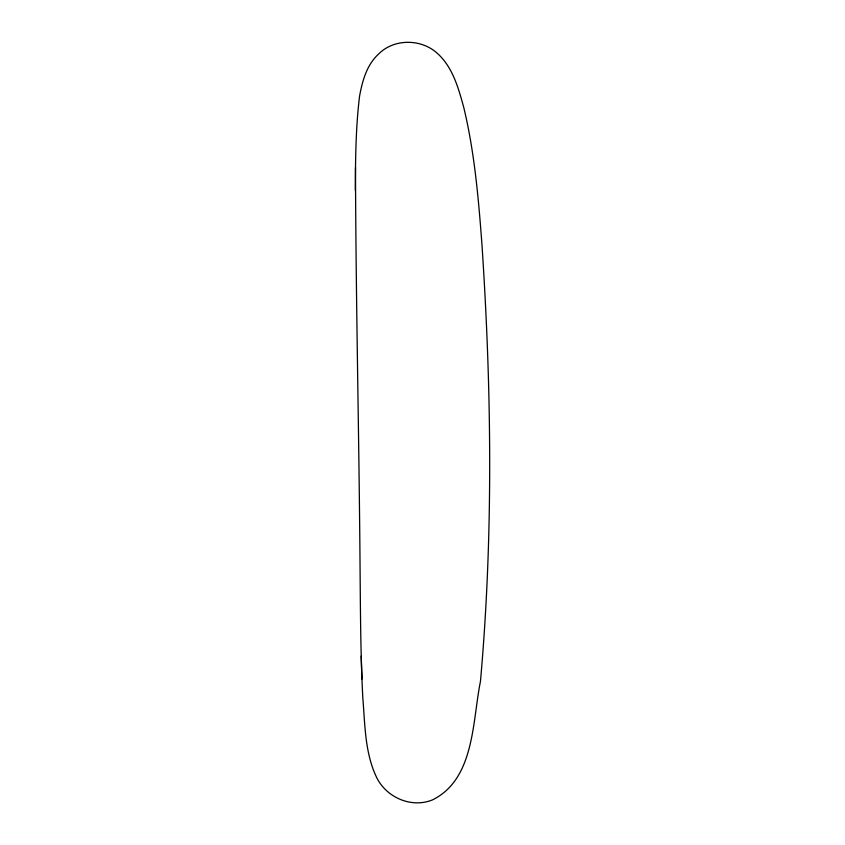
<?xml version="1.0" encoding="UTF-8"?>
<svg xmlns="http://www.w3.org/2000/svg" width="845" height="845" viewBox="0 0 845 845"><rect width="100%" height="100%" fill="white"/><g stroke="black" fill="none" stroke-linecap="round" stroke-linejoin="round"><path stroke-width="1.27" d="M355.481 167.5C355.872 301.169 359.062 434.826 360.065 568.495C360.456 611.526 360.583 654.59 362.79 697.579C365.061 724.566 364.734 753.096 376.881 777.96C386.873 797.764 411.737 808.443 432.587 799.845C474.837 778.91 472.334 721.06 480.446 681.514C493.417 535.836 491.621 389.07 481.861 243.233C478.407 197.645 474.467 151.836 463.715 107.283C458.423 88.038 452.73 67.146 437.33 53.33C421.232 38.627 394.055 38.416 378.539 54.08C366.762 64.854 362.347 80.962 359.569 96.14C355.734 127.384 355.481 158.923 355.344 190.357M361.216 656.153L361.924 679"/></g></svg>
